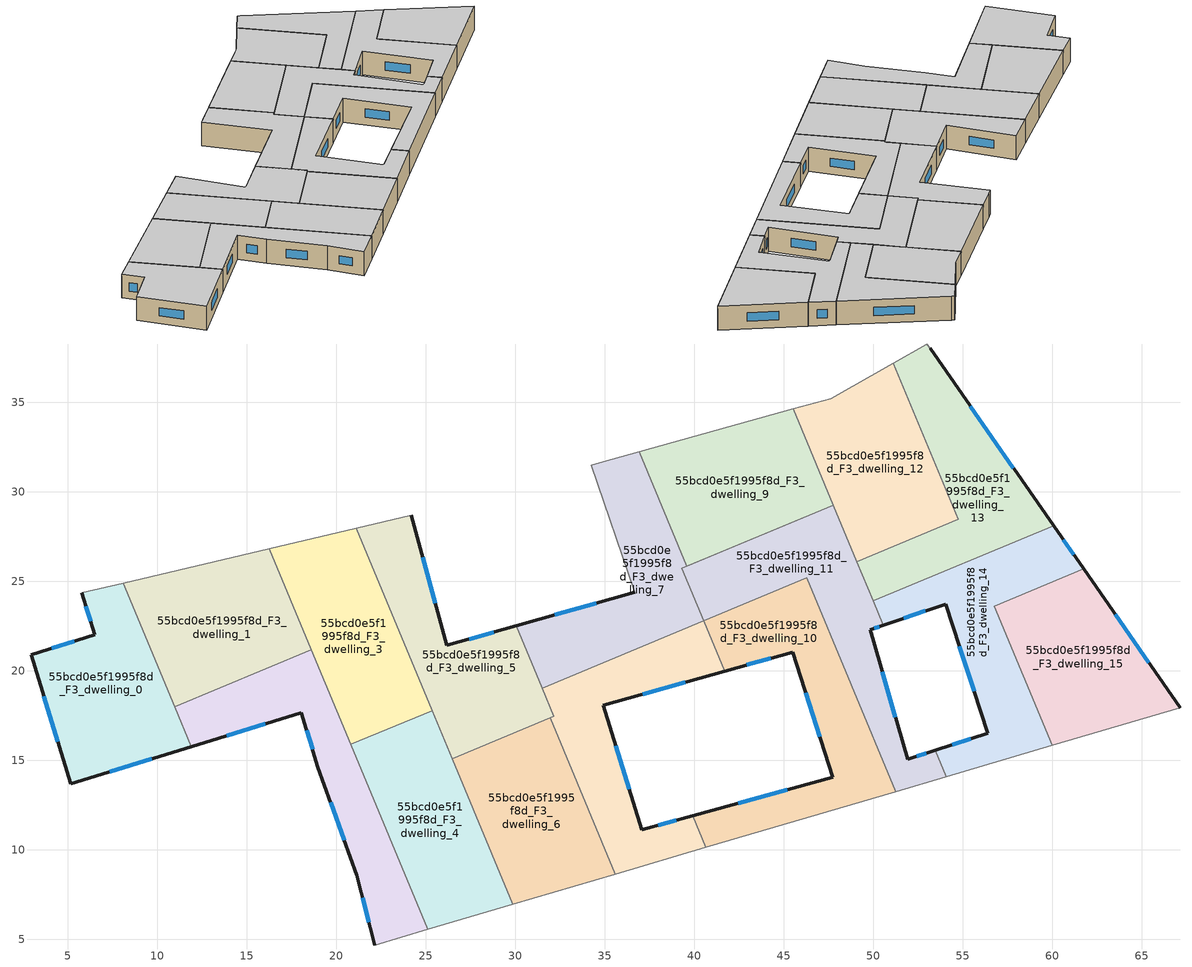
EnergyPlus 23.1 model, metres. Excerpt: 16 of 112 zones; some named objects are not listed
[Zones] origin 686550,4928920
55bcd0e5f1995f8d_F3_dwelling_0
 floor to 55bcd0e5f1995f8d_F2_dwelling_0 (EU_floor_Construction): 8.08,24.91 11.88,15.77 5.15,13.7 2.94,20.91 6.49,22.01 5.77,24.36 z9
 wall outside (EU_wall_Construction): 5.77,24.36 6.49,22.01 2.94,20.91 5.15,13.7 11.88,15.77 z9:12
 wall adiabatic (EU_wall_Construction): 8.08,24.91 5.77,24.36 z9:12
 wall to 55bcd0e5f1995f8d_F3_dwelling_1 (EU_wall_Construction): 10.95,18 8.08,24.91 z9:12
 wall to 55bcd0e5f1995f8d_F3_dwelling_2 (EU_wall_Construction): 11.88,15.77 10.95,18 z9:12
 window (EU_Window_Construction): 6,23.6 6.26,22.77 / 7.34,14.37 9.69,15.1 / 3.65,18.57 4.43,16.05 / 5.34,21.65 4.09,21.27 z9.98:11.02
 ceiling to 55bcd0e5f1995f8d_F4_dwelling_0 (EU_floor_Construction): 11.88,15.77 8.08,24.91 5.77,24.36 6.49,22.01 2.94,20.91 5.15,13.7 z12
55bcd0e5f1995f8d_F3_dwelling_1
 floor to 55bcd0e5f1995f8d_F2_dwelling_1 (EU_floor_Construction): 16.25,26.83 18.6,21.19 10.95,18 8.08,24.91 z9
 wall to 55bcd0e5f1995f8d_F3_dwelling_2 (EU_wall_Construction): 10.95,18 18.6,21.19 z9:12
 wall adiabatic (EU_wall_Construction): 16.25,26.83 8.08,24.91 z9:12
 wall to 55bcd0e5f1995f8d_F3_dwelling_3 (EU_wall_Construction): 18.6,21.19 16.25,26.83 z9:12
 ceiling to 55bcd0e5f1995f8d_F4_dwelling_1 (EU_floor_Construction): 18.6,21.19 16.25,26.83 8.08,24.91 10.95,18 z12
55bcd0e5f1995f8d_F3_dwelling_10
 floor to 55bcd0e5f1995f8d_F2_dwelling_10 (EU_floor_Construction): 46.28,25.19 51.25,13.25 40.64,10.13 39.9,11.9 47.73,14.04 45.49,21.05 41.7,19.98 40.52,22.8 z9
 wall outside (EU_wall_Construction): 41.7,19.98 45.49,21.05 47.73,14.04 39.9,11.9 z9:12
 wall to 55bcd0e5f1995f8d_F3_dwelling_11 (EU_wall_Construction): 51.25,13.25 46.28,25.19 40.52,22.8 z9:12
 wall adiabatic (EU_wall_Construction): 40.64,10.13 51.25,13.25 z9:12
 wall to 55bcd0e5f1995f8d_F3_dwelling_8 (EU_wall_Construction): 39.9,11.9 40.64,10.13 / 40.53,22.78 41.7,19.98 z9:12
 wall to 55bcd0e5f1995f8d_F3_dwelling_7 (EU_wall_Construction): 40.52,22.8 40.53,22.78 z9:12
 window (EU_Window_Construction): 42.93,20.33 44.26,20.7 / 45.19,13.35 42.45,12.6 / 46.22,18.77 47.01,16.32 z9.98:11.02
 ceiling to 55bcd0e5f1995f8d_F4_dwelling_10 (EU_floor_Construction): 51.25,13.25 46.28,25.19 40.52,22.8 41.7,19.98 45.49,21.05 47.73,14.04 39.9,11.9 40.64,10.13 z12
55bcd0e5f1995f8d_F3_dwelling_11
 floor to 55bcd0e5f1995f8d_F2_dwelling_11 (EU_floor_Construction): 47.76,29.26 50.56,22.55 49.81,22.3 51.91,15.06 53.46,15.56 54.08,14.09 51.25,13.25 46.28,25.19 40.52,22.8 39.3,25.74 z9
 wall outside (EU_wall_Construction): 53.46,15.56 51.91,15.06 49.81,22.3 50.56,22.55 z9:12
 wall to 55bcd0e5f1995f8d_F3_dwelling_14 (EU_wall_Construction): 54.08,14.09 53.46,15.56 / 50.56,22.55 49.99,23.9 z9:12
 wall adiabatic (EU_wall_Construction): 51.25,13.25 54.08,14.09 / 47.76,29.26 39.3,25.74 z9:12
 wall to 55bcd0e5f1995f8d_F3_dwelling_7 (EU_wall_Construction): 39.3,25.74 40.52,22.8 z9:12
 wall to 55bcd0e5f1995f8d_F3_dwelling_12 (EU_wall_Construction): 49.08,26.1 47.76,29.26 z9:12
 wall to 55bcd0e5f1995f8d_F3_dwelling_13 (EU_wall_Construction): 49.99,23.9 49.08,26.1 z9:12
 window (EU_Window_Construction): 52.96,15.4 52.42,15.22 / 50.05,22.38 50.31,22.47 / 51.23,17.41 50.5,19.95 z9.98:11.02
 ceiling to 55bcd0e5f1995f8d_F4_dwelling_11 (EU_floor_Construction): 54.08,14.09 53.46,15.56 51.91,15.06 49.81,22.3 50.56,22.55 47.76,29.26 39.3,25.74 40.52,22.8 46.28,25.19 51.25,13.25 z12
55bcd0e5f1995f8d_F3_dwelling_12
 floor to 55bcd0e5f1995f8d_F2_dwelling_12 (EU_floor_Construction): 51.1,37.19 54.74,28.46 49.08,26.1 45.53,34.63 47.61,35.21 z9
 wall adiabatic (EU_wall_Construction): 51.1,37.19 47.61,35.21 45.53,34.63 47.76,29.26 z9:12
 wall to 55bcd0e5f1995f8d_F3_dwelling_13 (EU_wall_Construction): 49.08,26.1 54.74,28.46 51.1,37.19 z9:12
 ceiling to 55bcd0e5f1995f8d_F4_dwelling_12 (EU_floor_Construction): 54.74,28.46 51.1,37.19 47.61,35.21 45.53,34.63 49.08,26.1 z12
55bcd0e5f1995f8d_F3_dwelling_13
 floor to 55bcd0e5f1995f8d_F2_dwelling_13 (EU_floor_Construction): 53.16,38.01 60.07,28.1 49.99,23.9 49.08,26.1 54.74,28.46 51.1,37.19 52.98,38.26 z9
 wall outside (EU_wall_Construction): 60.07,28.1 53.16,38.01 z9:12
 wall adiabatic (EU_wall_Construction): 53.16,38.01 52.98,38.26 51.1,37.19 z9:12
 wall to 55bcd0e5f1995f8d_F3_dwelling_14 (EU_wall_Construction): 49.99,23.9 60.07,28.1 z9:12
 window (EU_Window_Construction): 57.83,31.32 55.41,34.79 z9.98:11.02
 ceiling to 55bcd0e5f1995f8d_F4_dwelling_13 (EU_floor_Construction): 60.07,28.1 53.16,38.01 52.98,38.26 51.1,37.19 54.74,28.46 49.08,26.1 49.99,23.9 z12
55bcd0e5f1995f8d_F3_dwelling_14
 floor to 55bcd0e5f1995f8d_F2_dwelling_14 (EU_floor_Construction): 60.07,28.1 61.75,25.7 56.75,23.62 59.99,15.83 54.08,14.09 53.46,15.56 56.38,16.51 54.03,23.73 50.56,22.55 49.99,23.9 z9
 wall outside (EU_wall_Construction): 50.56,22.55 54.03,23.73 56.38,16.51 53.46,15.56 / 61.75,25.7 60.07,28.1 z9:12
 wall to 55bcd0e5f1995f8d_F3_dwelling_15 (EU_wall_Construction): 59.99,15.83 56.75,23.62 61.75,25.7 z9:12
 wall adiabatic (EU_wall_Construction): 54.08,14.09 59.99,15.83 z9:12
 window (EU_Window_Construction): 55.43,16.2 54.41,15.87 / 54.8,21.38 55.62,18.86 / 51.69,22.93 52.9,23.35 / 61.2,26.48 60.62,27.32 z9.98:11.02
 ceiling to 55bcd0e5f1995f8d_F4_dwelling_14 (EU_floor_Construction): 59.99,15.83 56.75,23.62 61.75,25.7 60.07,28.1 49.99,23.9 50.56,22.55 54.03,23.73 56.38,16.51 53.46,15.56 54.08,14.09 z12
55bcd0e5f1995f8d_F3_dwelling_15
 floor to 55bcd0e5f1995f8d_F2_dwelling_15 (EU_floor_Construction): 61.75,25.7 67.15,17.94 59.99,15.83 56.75,23.62 z9
 wall outside (EU_wall_Construction): 67.15,17.94 61.75,25.7 z9:12
 wall adiabatic (EU_wall_Construction): 59.99,15.83 67.15,17.94 z9:12
 window (EU_Window_Construction): 65.4,20.46 63.5,23.17 z9.98:11.02
 ceiling to 55bcd0e5f1995f8d_F4_dwelling_15 (EU_floor_Construction): 67.15,17.94 61.75,25.7 56.75,23.62 59.99,15.83 z12
55bcd0e5f1995f8d_F3_dwelling_2
 floor to 55bcd0e5f1995f8d_F2_dwelling_2 (EU_floor_Construction): 18.6,21.19 25.11,5.55 22.15,4.68 21.14,8.58 18.96,14.62 18.04,17.66 11.88,15.77 10.95,18 z9
 wall outside (EU_wall_Construction): 11.88,15.77 18.04,17.66 18.96,14.62 21.14,8.58 22.15,4.68 z9:12
 wall adiabatic (EU_wall_Construction): 22.15,4.68 25.11,5.55 z9:12
 wall to 55bcd0e5f1995f8d_F3_dwelling_4 (EU_wall_Construction): 25.11,5.55 20.81,15.88 z9:12
 wall to 55bcd0e5f1995f8d_F3_dwelling_3 (EU_wall_Construction): 20.81,15.88 18.6,21.19 z9:12
 window (EU_Window_Construction): 13.88,16.38 16.03,17.05 / 21.46,7.31 21.82,5.95 / 19.67,12.66 20.43,10.54 / 18.34,16.67 18.66,15.61 z9.98:11.02
 ceiling to 55bcd0e5f1995f8d_F4_dwelling_2 (EU_floor_Construction): 25.11,5.55 18.6,21.19 10.95,18 11.88,15.77 18.04,17.66 18.96,14.62 21.14,8.58 22.15,4.68 z12
55bcd0e5f1995f8d_F3_dwelling_3
 floor to 55bcd0e5f1995f8d_F2_dwelling_3 (EU_floor_Construction): 21.1,27.97 25.34,17.77 20.81,15.88 16.25,26.83 z9
 wall adiabatic (EU_wall_Construction): 21.1,27.97 16.25,26.83 z9:12
 wall to 55bcd0e5f1995f8d_F3_dwelling_4 (EU_wall_Construction): 20.81,15.88 25.34,17.77 z9:12
 wall to 55bcd0e5f1995f8d_F3_dwelling_5 (EU_wall_Construction): 25.34,17.77 21.1,27.97 z9:12
 ceiling to 55bcd0e5f1995f8d_F4_dwelling_3 (EU_floor_Construction): 25.34,17.77 21.1,27.97 16.25,26.83 20.81,15.88 z12
55bcd0e5f1995f8d_F3_dwelling_4
 floor to 55bcd0e5f1995f8d_F2_dwelling_4 (EU_floor_Construction): 25.34,17.77 29.85,6.95 25.11,5.55 20.81,15.88 z9
 wall adiabatic (EU_wall_Construction): 25.11,5.55 29.85,6.95 z9:12
 wall to 55bcd0e5f1995f8d_F3_dwelling_6 (EU_wall_Construction): 29.85,6.95 26.46,15.09 z9:12
 wall to 55bcd0e5f1995f8d_F3_dwelling_5 (EU_wall_Construction): 26.46,15.09 25.34,17.77 z9:12
 ceiling to 55bcd0e5f1995f8d_F4_dwelling_4 (EU_floor_Construction): 29.85,6.95 25.34,17.77 20.81,15.88 25.11,5.55 z12
55bcd0e5f1995f8d_F3_dwelling_5
 floor to 55bcd0e5f1995f8d_F2_dwelling_5 (EU_floor_Construction): 30.03,22.51 32.14,17.46 26.46,15.09 21.1,27.97 24.19,28.7 26.18,21.42 z9
 wall outside (EU_wall_Construction): 30.03,22.51 26.18,21.42 24.19,28.7 z9:12
 wall adiabatic (EU_wall_Construction): 24.19,28.7 21.1,27.97 z9:12
 wall to 55bcd0e5f1995f8d_F3_dwelling_7 (EU_wall_Construction): 31.49,19.02 30.03,22.51 z9:12
 wall to 55bcd0e5f1995f8d_F3_dwelling_6 (EU_wall_Construction): 26.46,15.09 31.95,17.38 z9:12
 wall to 55bcd0e5f1995f8d_F3_dwelling_8 (EU_wall_Construction): 31.95,17.38 32.14,17.46 31.49,19.02 z9:12
 window (EU_Window_Construction): 25.53,23.79 24.83,26.33 / 28.78,22.16 27.43,21.78 z9.98:11.02
 ceiling to 55bcd0e5f1995f8d_F4_dwelling_5 (EU_floor_Construction): 32.14,17.46 30.03,22.51 26.18,21.42 24.19,28.7 21.1,27.97 26.46,15.09 z12
55bcd0e5f1995f8d_F3_dwelling_6
 floor to 55bcd0e5f1995f8d_F2_dwelling_6 (EU_floor_Construction): 31.95,17.38 35.59,8.64 29.85,6.95 26.46,15.09 z9
 wall to 55bcd0e5f1995f8d_F3_dwelling_8 (EU_wall_Construction): 35.59,8.64 31.95,17.38 z9:12
 wall adiabatic (EU_wall_Construction): 29.85,6.95 35.59,8.64 z9:12
 ceiling to 55bcd0e5f1995f8d_F4_dwelling_6 (EU_floor_Construction): 35.59,8.64 31.95,17.38 26.46,15.09 29.85,6.95 z12
55bcd0e5f1995f8d_F3_dwelling_7
 floor to 55bcd0e5f1995f8d_F2_dwelling_7 (EU_floor_Construction): 36.92,32.24 39.58,25.85 39.3,25.74 40.53,22.78 31.49,19.02 30.03,22.51 36.67,24.39 34.22,31.49 34.92,31.68 z9
 wall outside (EU_wall_Construction): 36.67,24.39 30.03,22.51 z9:12
 wall adiabatic (EU_wall_Construction): 36.92,32.24 34.92,31.68 34.22,31.49 36.67,24.39 / 39.3,25.74 39.58,25.85 z9:12
 wall to 55bcd0e5f1995f8d_F3_dwelling_9 (EU_wall_Construction): 39.58,25.85 36.92,32.24 z9:12
 wall to 55bcd0e5f1995f8d_F3_dwelling_8 (EU_wall_Construction): 31.49,19.02 40.53,22.78 z9:12
 window (EU_Window_Construction): 34.51,23.78 32.19,23.12 z9.98:11.02
 ceiling to 55bcd0e5f1995f8d_F4_dwelling_7 (EU_floor_Construction): 40.53,22.78 39.3,25.74 39.58,25.85 36.92,32.24 34.92,31.68 34.22,31.49 36.67,24.39 30.03,22.51 31.49,19.02 z12
55bcd0e5f1995f8d_F3_dwelling_8
 floor to 55bcd0e5f1995f8d_F2_dwelling_8 (EU_floor_Construction): 40.53,22.78 41.7,19.98 34.91,18.07 37.06,11.13 39.9,11.9 40.64,10.13 35.59,8.64 31.95,17.38 32.14,17.46 31.49,19.02 z9
 wall outside (EU_wall_Construction): 39.9,11.9 37.06,11.13 34.91,18.07 41.7,19.98 z9:12
 wall adiabatic (EU_wall_Construction): 35.59,8.64 40.64,10.13 z9:12
 window (EU_Window_Construction): 37.11,18.69 39.49,19.36 / 36.36,13.39 35.61,15.81 / 38.98,11.65 37.99,11.38 z9.98:11.02
 ceiling to 55bcd0e5f1995f8d_F4_dwelling_8 (EU_floor_Construction): 40.64,10.13 39.9,11.9 37.06,11.13 34.91,18.07 41.7,19.98 40.53,22.78 31.49,19.02 32.14,17.46 31.95,17.38 35.59,8.64 z12
55bcd0e5f1995f8d_F3_dwelling_9
 floor to 55bcd0e5f1995f8d_F2_dwelling_9 (EU_floor_Construction): 45.53,34.63 47.76,29.26 39.58,25.85 36.92,32.24 z9
 wall adiabatic (EU_wall_Construction): 39.58,25.85 47.76,29.26 45.53,34.63 36.92,32.24 z9:12
 ceiling to 55bcd0e5f1995f8d_F4_dwelling_9 (EU_floor_Construction): 47.76,29.26 45.53,34.63 36.92,32.24 39.58,25.85 z12
[Building]
EU S2 Campaign: North Axis=0; Terrain=City; Solar Distribution=FullExterior
[Site:Location]
Bologna: Latitude=44.5; Longitude=11.25; Time Zone=1; Elevation=37
[SizingPeriod:WeatherFileDays]
AnnualSizingPeriod: Begin Month=1; Begin Day of Month=1; End Month=12; End Day of Month=31; Day of Week for Start Day=Monday; Use Weather File Daylight Saving Period=No; Use Weather File Rain and Snow Indicators=No
[MATERIAL]
EU_InternalMass_Material: Roughness=MediumRough; Thickness=0.1; Conductivity=1; Density=1800; Specific Heat=900; Thermal Absorptance=0.9; Solar Absorptance=0.7; Visible Absorptance=0.7
[MATERIAL:NOMASS] Roughness=MediumRough; Thermal Absorptance=0.9; Solar Absorptance=0.7; Visible Absorptance=0.7
Name | Thermal Resistance
EU_wall_NoMass | 0.905828
EU_floor_NoMass | 0.67114
[WINDOWMATERIAL:SIMPLEGLAZINGSYSTEM]
EU_Window_SimpleGlazing: UFactor=4.52486; Solar Heat Gain Coefficient=0.85; Visible Transmittance=0.85
[CONSTRUCTION]
EU_wall_Construction: EU_wall_NoMass
EU_floor_Construction: EU_floor_NoMass
EU_Window_Construction: EU_Window_SimpleGlazing
EU_InternalMass_Construction: EU_InternalMass_Material
[ZONE] Type=1; Multiplier=1; Ceiling Height=autocalculate; Floor Area=autocalculate; Part of Total Floor Area=Yes
Name | Volume
55bcd0e5f1995f8d_F3_dwelling_0 | 168.836
55bcd0e5f1995f8d_F3_dwelling_1 | 168.895
55bcd0e5f1995f8d_F3_dwelling_10 | 182.264
55bcd0e5f1995f8d_F3_dwelling_11 | 175.559
55bcd0e5f1995f8d_F3_dwelling_12 | 168.871
55bcd0e5f1995f8d_F3_dwelling_13 | 168.847
55bcd0e5f1995f8d_F3_dwelling_14 | 168.883
55bcd0e5f1995f8d_F3_dwelling_15 | 168.859
55bcd0e5f1995f8d_F3_dwelling_2 | 168.879
55bcd0e5f1995f8d_F3_dwelling_3 | 168.814
55bcd0e5f1995f8d_F3_dwelling_4 | 168.844
55bcd0e5f1995f8d_F3_dwelling_5 | 168.872
55bcd0e5f1995f8d_F3_dwelling_6 | 163.168
55bcd0e5f1995f8d_F3_dwelling_7 | 161.695
55bcd0e5f1995f8d_F3_dwelling_8 | 161.172
55bcd0e5f1995f8d_F3_dwelling_9 | 169.298
[INTERNALMASS] Construction=EU_InternalMass_Construction
Name | Zone or ZoneList | Surface Area
55bcd0e5f1995f8d_F3_dwelling_0_EU_InternalMass | 55bcd0e5f1995f8d_F3_dwelling_0 | 56.2783
55bcd0e5f1995f8d_F3_dwelling_1_EU_InternalMass | 55bcd0e5f1995f8d_F3_dwelling_1 | 56.2965
55bcd0e5f1995f8d_F3_dwelling_2_EU_InternalMass | 55bcd0e5f1995f8d_F3_dwelling_2 | 56.2935
55bcd0e5f1995f8d_F3_dwelling_3_EU_InternalMass | 55bcd0e5f1995f8d_F3_dwelling_3 | 56.2727
55bcd0e5f1995f8d_F3_dwelling_4_EU_InternalMass | 55bcd0e5f1995f8d_F3_dwelling_4 | 56.2805
55bcd0e5f1995f8d_F3_dwelling_5_EU_InternalMass | 55bcd0e5f1995f8d_F3_dwelling_5 | 56.2894
55bcd0e5f1995f8d_F3_dwelling_6_EU_InternalMass | 55bcd0e5f1995f8d_F3_dwelling_6 | 54.3892
55bcd0e5f1995f8d_F3_dwelling_7_EU_InternalMass | 55bcd0e5f1995f8d_F3_dwelling_7 | 53.8975
55bcd0e5f1995f8d_F3_dwelling_8_EU_InternalMass | 55bcd0e5f1995f8d_F3_dwelling_8 | 53.7227
55bcd0e5f1995f8d_F3_dwelling_9_EU_InternalMass | 55bcd0e5f1995f8d_F3_dwelling_9 | 56.4298
55bcd0e5f1995f8d_F3_dwelling_10_EU_InternalMass | 55bcd0e5f1995f8d_F3_dwelling_10 | 60.7505
55bcd0e5f1995f8d_F3_dwelling_11_EU_InternalMass | 55bcd0e5f1995f8d_F3_dwelling_11 | 58.52
55bcd0e5f1995f8d_F3_dwelling_12_EU_InternalMass | 55bcd0e5f1995f8d_F3_dwelling_12 | 56.2907
55bcd0e5f1995f8d_F3_dwelling_13_EU_InternalMass | 55bcd0e5f1995f8d_F3_dwelling_13 | 56.2823
55bcd0e5f1995f8d_F3_dwelling_14_EU_InternalMass | 55bcd0e5f1995f8d_F3_dwelling_14 | 56.294
55bcd0e5f1995f8d_F3_dwelling_15_EU_InternalMass | 55bcd0e5f1995f8d_F3_dwelling_15 | 56.287
[OTHEREQUIPMENT] Fuel Type=Electricity; Design Level Calculation Method=Watts/Area; Power per Zone Floor Area=1; Fraction Latent=0; Fraction Radiant=0; Fraction Lost=0; Carbon Dioxide Generation Rate=0; EndUse Subcategory=EU_Step8_InternalGains
Name | Zone or ZoneList or Space or SpaceList | Schedule
EU_Step8_InternalGain_55bcd0e5f1995f8d_F3_dwelling_0_f000 | 55bcd0e5f1995f8d_F3_dwelling_0 | EU_Step8_GainSchedule_55bcd0e5f1995f8d_F3_dwelling_0_f000
EU_Step8_InternalGain_55bcd0e5f1995f8d_F3_dwelling_1_f000 | 55bcd0e5f1995f8d_F3_dwelling_1 | EU_Step8_GainSchedule_55bcd0e5f1995f8d_F3_dwelling_1_f000
EU_Step8_InternalGain_55bcd0e5f1995f8d_F3_dwelling_2_f000 | 55bcd0e5f1995f8d_F3_dwelling_2 | EU_Step8_GainSchedule_55bcd0e5f1995f8d_F3_dwelling_2_f000
EU_Step8_InternalGain_55bcd0e5f1995f8d_F3_dwelling_3_f000 | 55bcd0e5f1995f8d_F3_dwelling_3 | EU_Step8_GainSchedule_55bcd0e5f1995f8d_F3_dwelling_3_f000
EU_Step8_InternalGain_55bcd0e5f1995f8d_F3_dwelling_4_f000 | 55bcd0e5f1995f8d_F3_dwelling_4 | EU_Step8_GainSchedule_55bcd0e5f1995f8d_F3_dwelling_4_f000
EU_Step8_InternalGain_55bcd0e5f1995f8d_F3_dwelling_5_f000 | 55bcd0e5f1995f8d_F3_dwelling_5 | EU_Step8_GainSchedule_55bcd0e5f1995f8d_F3_dwelling_5_f000
EU_Step8_InternalGain_55bcd0e5f1995f8d_F3_dwelling_6_f000 | 55bcd0e5f1995f8d_F3_dwelling_6 | EU_Step8_GainSchedule_55bcd0e5f1995f8d_F3_dwelling_6_f000
EU_Step8_InternalGain_55bcd0e5f1995f8d_F3_dwelling_7_f000 | 55bcd0e5f1995f8d_F3_dwelling_7 | EU_Step8_GainSchedule_55bcd0e5f1995f8d_F3_dwelling_7_f000
EU_Step8_InternalGain_55bcd0e5f1995f8d_F3_dwelling_8_f000 | 55bcd0e5f1995f8d_F3_dwelling_8 | EU_Step8_GainSchedule_55bcd0e5f1995f8d_F3_dwelling_8_f000
EU_Step8_InternalGain_55bcd0e5f1995f8d_F3_dwelling_9_f000 | 55bcd0e5f1995f8d_F3_dwelling_9 | EU_Step8_GainSchedule_55bcd0e5f1995f8d_F3_dwelling_9_f000
EU_Step8_InternalGain_55bcd0e5f1995f8d_F3_dwelling_10_f000 | 55bcd0e5f1995f8d_F3_dwelling_10 | EU_Step8_GainSchedule_55bcd0e5f1995f8d_F3_dwelling_10_f000
EU_Step8_InternalGain_55bcd0e5f1995f8d_F3_dwelling_11_f000 | 55bcd0e5f1995f8d_F3_dwelling_11 | EU_Step8_GainSchedule_55bcd0e5f1995f8d_F3_dwelling_11_f000
EU_Step8_InternalGain_55bcd0e5f1995f8d_F3_dwelling_12_f000 | 55bcd0e5f1995f8d_F3_dwelling_12 | EU_Step8_GainSchedule_55bcd0e5f1995f8d_F3_dwelling_12_f000
EU_Step8_InternalGain_55bcd0e5f1995f8d_F3_dwelling_13_f000 | 55bcd0e5f1995f8d_F3_dwelling_13 | EU_Step8_GainSchedule_55bcd0e5f1995f8d_F3_dwelling_13_f000
EU_Step8_InternalGain_55bcd0e5f1995f8d_F3_dwelling_14_f000 | 55bcd0e5f1995f8d_F3_dwelling_14 | EU_Step8_GainSchedule_55bcd0e5f1995f8d_F3_dwelling_14_f000
EU_Step8_InternalGain_55bcd0e5f1995f8d_F3_dwelling_15_f000 | 55bcd0e5f1995f8d_F3_dwelling_15 | EU_Step8_GainSchedule_55bcd0e5f1995f8d_F3_dwelling_15_f000
[ZONEVENTILATION:DESIGNFLOWRATE] Schedule=EU_AlwaysOn; Design Flow Rate Calculation Method=AirChanges/Hour; Air Changes per Hour=0.73129; Ventilation Type=Natural; Fan Pressure Rise=0; Fan Total Efficiency=1; Constant Term Coefficient=1; Temperature Term Coefficient=0; Velocity Term Coefficient=0; Velocity Squared Term Coefficient=0; Minimum Indoor Temperature=-100; Maximum Indoor Temperature=100; Delta Temperature=-100; Minimum Outdoor Temperature=-100; Maximum Outdoor Temperature=100; Maximum Wind Speed=40
Name | Zone or ZoneList or Space or SpaceList
EU_ConstantAir_55bcd0e5f1995f8d_F3_dwelling_0 | 55bcd0e5f1995f8d_F3_dwelling_0
EU_ConstantAir_55bcd0e5f1995f8d_F3_dwelling_1 | 55bcd0e5f1995f8d_F3_dwelling_1
EU_ConstantAir_55bcd0e5f1995f8d_F3_dwelling_2 | 55bcd0e5f1995f8d_F3_dwelling_2
EU_ConstantAir_55bcd0e5f1995f8d_F3_dwelling_3 | 55bcd0e5f1995f8d_F3_dwelling_3
EU_ConstantAir_55bcd0e5f1995f8d_F3_dwelling_4 | 55bcd0e5f1995f8d_F3_dwelling_4
EU_ConstantAir_55bcd0e5f1995f8d_F3_dwelling_5 | 55bcd0e5f1995f8d_F3_dwelling_5
EU_ConstantAir_55bcd0e5f1995f8d_F3_dwelling_6 | 55bcd0e5f1995f8d_F3_dwelling_6
EU_ConstantAir_55bcd0e5f1995f8d_F3_dwelling_7 | 55bcd0e5f1995f8d_F3_dwelling_7
EU_ConstantAir_55bcd0e5f1995f8d_F3_dwelling_8 | 55bcd0e5f1995f8d_F3_dwelling_8
EU_ConstantAir_55bcd0e5f1995f8d_F3_dwelling_9 | 55bcd0e5f1995f8d_F3_dwelling_9
EU_ConstantAir_55bcd0e5f1995f8d_F3_dwelling_10 | 55bcd0e5f1995f8d_F3_dwelling_10
EU_ConstantAir_55bcd0e5f1995f8d_F3_dwelling_11 | 55bcd0e5f1995f8d_F3_dwelling_11
EU_ConstantAir_55bcd0e5f1995f8d_F3_dwelling_12 | 55bcd0e5f1995f8d_F3_dwelling_12
EU_ConstantAir_55bcd0e5f1995f8d_F3_dwelling_13 | 55bcd0e5f1995f8d_F3_dwelling_13
EU_ConstantAir_55bcd0e5f1995f8d_F3_dwelling_14 | 55bcd0e5f1995f8d_F3_dwelling_14
EU_ConstantAir_55bcd0e5f1995f8d_F3_dwelling_15 | 55bcd0e5f1995f8d_F3_dwelling_15
[HVACTEMPLATE:ZONE:IDEALLOADSAIRSYSTEM] System Availability Schedule=EU_AlwaysOn; Maximum Heating Supply Air Temperature=50; Minimum Cooling Supply Air Temperature=13; Maximum Heating Supply Air Humidity Ratio=0.0156; Minimum Cooling Supply Air Humidity Ratio=0.0077; Heating Limit=NoLimit; Cooling Limit=NoLimit; Heating Availability Schedule=EU_AlwaysOn; Cooling Availability Schedule=EU_CoolingOff; Dehumidification Control Type=ConstantSensibleHeatRatio; Cooling Sensible Heat Ratio=0.7; Dehumidification Setpoint=60; Humidification Control Type=None; Humidification Setpoint=30; Outdoor Air Method=None; Outdoor Air Flow Rate per Person=0.00944; Outdoor Air Flow Rate per Zone Floor Area=0; Outdoor Air Flow Rate per Zone=0; Demand Controlled Ventilation Type=None; Outdoor Air Economizer Type=NoEconomizer; Heat Recovery Type=None; Sensible Heat Recovery Effectiveness=0.7; Latent Heat Recovery Effectiveness=0.65
Name | Template Thermostat
55bcd0e5f1995f8d_F3_dwelling_0 | EU_HeatOnly_55bcd0e5f1995f8d_F3_dwelling_0
55bcd0e5f1995f8d_F3_dwelling_1 | EU_HeatOnly_55bcd0e5f1995f8d_F3_dwelling_1
55bcd0e5f1995f8d_F3_dwelling_2 | EU_HeatOnly_55bcd0e5f1995f8d_F3_dwelling_2
55bcd0e5f1995f8d_F3_dwelling_3 | EU_HeatOnly_55bcd0e5f1995f8d_F3_dwelling_3
55bcd0e5f1995f8d_F3_dwelling_4 | EU_HeatOnly_55bcd0e5f1995f8d_F3_dwelling_4
55bcd0e5f1995f8d_F3_dwelling_5 | EU_HeatOnly_55bcd0e5f1995f8d_F3_dwelling_5
55bcd0e5f1995f8d_F3_dwelling_6 | EU_HeatOnly_55bcd0e5f1995f8d_F3_dwelling_6
55bcd0e5f1995f8d_F3_dwelling_7 | EU_HeatOnly_55bcd0e5f1995f8d_F3_dwelling_7
55bcd0e5f1995f8d_F3_dwelling_8 | EU_HeatOnly_55bcd0e5f1995f8d_F3_dwelling_8
55bcd0e5f1995f8d_F3_dwelling_9 | EU_HeatOnly_55bcd0e5f1995f8d_F3_dwelling_9
55bcd0e5f1995f8d_F3_dwelling_10 | EU_HeatOnly_55bcd0e5f1995f8d_F3_dwelling_10
55bcd0e5f1995f8d_F3_dwelling_11 | EU_HeatOnly_55bcd0e5f1995f8d_F3_dwelling_11
55bcd0e5f1995f8d_F3_dwelling_12 | EU_HeatOnly_55bcd0e5f1995f8d_F3_dwelling_12
55bcd0e5f1995f8d_F3_dwelling_13 | EU_HeatOnly_55bcd0e5f1995f8d_F3_dwelling_13
55bcd0e5f1995f8d_F3_dwelling_14 | EU_HeatOnly_55bcd0e5f1995f8d_F3_dwelling_14
55bcd0e5f1995f8d_F3_dwelling_15 | EU_HeatOnly_55bcd0e5f1995f8d_F3_dwelling_15
[SIZING:ZONE] Zone Cooling Design Supply Air Temperature Input Method=SupplyAirTemperature; Zone Cooling Design Supply Air Temperature=13; Zone Heating Design Supply Air Temperature Input Method=SupplyAirTemperature; Zone Heating Design Supply Air Temperature=50; Zone Cooling Design Supply Air Humidity Ratio=0.008; Zone Heating Design Supply Air Humidity Ratio=0.008; Cooling Design Air Flow Method=DesignDay; Cooling Design Air Flow Rate=0; Cooling Minimum Air Flow per Zone Floor Area=0.000762; Cooling Minimum Air Flow=0; Cooling Minimum Air Flow Fraction=0.2; Heating Design Air Flow Method=DesignDay; Heating Design Air Flow Rate=0; Heating Maximum Air Flow per Zone Floor Area=0.002032; Heating Maximum Air Flow=0.141576; Heating Maximum Air Flow Fraction=0.3; Account for Dedicated Outdoor Air System=No; Dedicated Outdoor Air System Control Strategy=NeutralSupplyAir; Dedicated Outdoor Air Low Setpoint Temperature for Design=autosize; Dedicated Outdoor Air High Setpoint Temperature for Design=autosize; Zone Load Sizing Method=Sensible Load Only No Latent Load; Zone Latent Cooling Design Supply Air Humidity Ratio Input Method=HumidityRatioDifference; Zone Cooling Design Supply Air Humidity Ratio Difference=0.005; Zone Latent Heating Design Supply Air Humidity Ratio Input Method=HumidityRatioDifference; Zone Humidification Design Supply Air Humidity Ratio Difference=0.005
55bcd0e5f1995f8d_F3_dwelling_0; 55bcd0e5f1995f8d_F3_dwelling_1; 55bcd0e5f1995f8d_F3_dwelling_2; 55bcd0e5f1995f8d_F3_dwelling_3; 55bcd0e5f1995f8d_F3_dwelling_4; 55bcd0e5f1995f8d_F3_dwelling_5; 55bcd0e5f1995f8d_F3_dwelling_6; 55bcd0e5f1995f8d_F3_dwelling_7; 55bcd0e5f1995f8d_F3_dwelling_8; 55bcd0e5f1995f8d_F3_dwelling_9; 55bcd0e5f1995f8d_F3_dwelling_10; 55bcd0e5f1995f8d_F3_dwelling_11; 55bcd0e5f1995f8d_F3_dwelling_12; 55bcd0e5f1995f8d_F3_dwelling_13; 55bcd0e5f1995f8d_F3_dwelling_14; 55bcd0e5f1995f8d_F3_dwelling_15
[SCHEDULE:CONSTANT]
Name | Hourly Value
EU_AlwaysOn | 1
EU_CoolingOff | 0
[SCHEDULE:FILE] Column Number=1; Rows to Skip at Top=0; Number of Hours of Data=8760; Column Separator=Comma; Interpolate to Timestep=No; Minutes per Item=60; Adjust Schedule for Daylight Savings=Yes
Name | File
EU_Step8_GainSchedule_55bcd0e5f1995f8d_F3_dwelling_0_f000 | ../../schedules/55bcd0e5f1995f8d/55bcd0e5f1995f8d_F3_dwelling_0_f000_gain.csv
EU_Step8_GainSchedule_55bcd0e5f1995f8d_F3_dwelling_1_f000 | ../../schedules/55bcd0e5f1995f8d/55bcd0e5f1995f8d_F3_dwelling_1_f000_gain.csv
EU_Step8_GainSchedule_55bcd0e5f1995f8d_F3_dwelling_2_f000 | ../../schedules/55bcd0e5f1995f8d/55bcd0e5f1995f8d_F3_dwelling_2_f000_gain.csv
EU_Step8_GainSchedule_55bcd0e5f1995f8d_F3_dwelling_3_f000 | ../../schedules/55bcd0e5f1995f8d/55bcd0e5f1995f8d_F3_dwelling_3_f000_gain.csv
EU_Step8_GainSchedule_55bcd0e5f1995f8d_F3_dwelling_4_f000 | ../../schedules/55bcd0e5f1995f8d/55bcd0e5f1995f8d_F3_dwelling_4_f000_gain.csv
EU_Step8_GainSchedule_55bcd0e5f1995f8d_F3_dwelling_5_f000 | ../../schedules/55bcd0e5f1995f8d/55bcd0e5f1995f8d_F3_dwelling_5_f000_gain.csv
EU_Step8_GainSchedule_55bcd0e5f1995f8d_F3_dwelling_6_f000 | ../../schedules/55bcd0e5f1995f8d/55bcd0e5f1995f8d_F3_dwelling_6_f000_gain.csv
EU_Step8_GainSchedule_55bcd0e5f1995f8d_F3_dwelling_7_f000 | ../../schedules/55bcd0e5f1995f8d/55bcd0e5f1995f8d_F3_dwelling_7_f000_gain.csv
EU_Step8_GainSchedule_55bcd0e5f1995f8d_F3_dwelling_8_f000 | ../../schedules/55bcd0e5f1995f8d/55bcd0e5f1995f8d_F3_dwelling_8_f000_gain.csv
EU_Step8_GainSchedule_55bcd0e5f1995f8d_F3_dwelling_9_f000 | ../../schedules/55bcd0e5f1995f8d/55bcd0e5f1995f8d_F3_dwelling_9_f000_gain.csv
EU_Step8_GainSchedule_55bcd0e5f1995f8d_F3_dwelling_10_f000 | ../../schedules/55bcd0e5f1995f8d/55bcd0e5f1995f8d_F3_dwelling_10_f000_gain.csv
EU_Step8_GainSchedule_55bcd0e5f1995f8d_F3_dwelling_11_f000 | ../../schedules/55bcd0e5f1995f8d/55bcd0e5f1995f8d_F3_dwelling_11_f000_gain.csv
EU_Step8_GainSchedule_55bcd0e5f1995f8d_F3_dwelling_12_f000 | ../../schedules/55bcd0e5f1995f8d/55bcd0e5f1995f8d_F3_dwelling_12_f000_gain.csv
EU_Step8_GainSchedule_55bcd0e5f1995f8d_F3_dwelling_13_f000 | ../../schedules/55bcd0e5f1995f8d/55bcd0e5f1995f8d_F3_dwelling_13_f000_gain.csv
EU_Step8_GainSchedule_55bcd0e5f1995f8d_F3_dwelling_14_f000 | ../../schedules/55bcd0e5f1995f8d/55bcd0e5f1995f8d_F3_dwelling_14_f000_gain.csv
EU_Step8_GainSchedule_55bcd0e5f1995f8d_F3_dwelling_15_f000 | ../../schedules/55bcd0e5f1995f8d/55bcd0e5f1995f8d_F3_dwelling_15_f000_gain.csv
